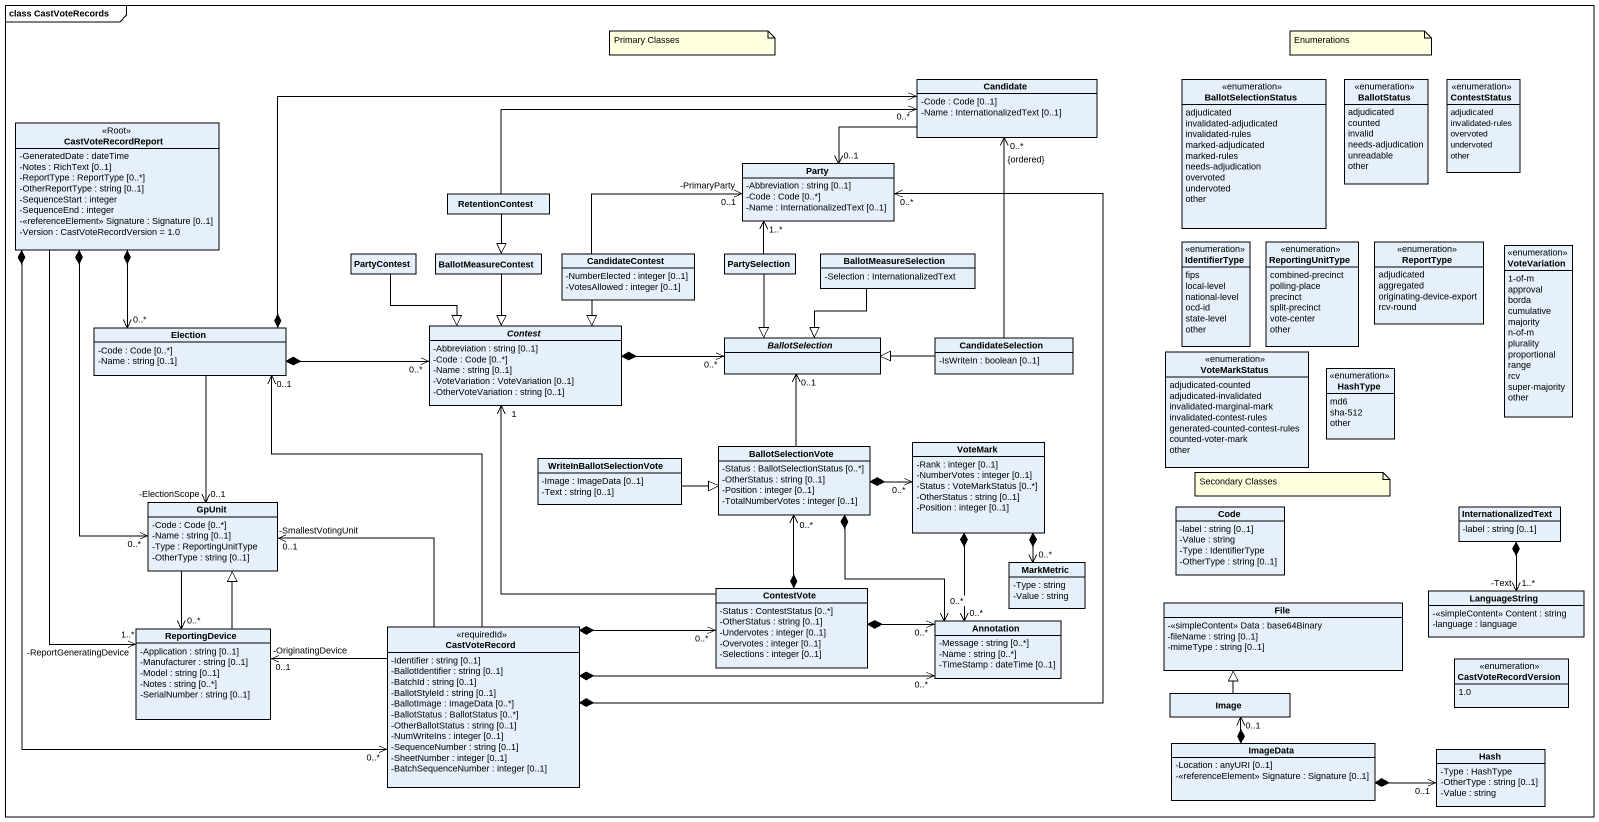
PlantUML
@startuml
mainframe class CastVoteRecords
hide circle
hide empty members
skinparam classAttributeIconSize 0
class Candidate {
  -Code : Code [0..1]
  -Name : InternationalizedText [0..1]
}
enum BallotSelectionStatus {
  adjudicated
  invalidated-adjudicated
  invalidated-rules
  marked-adjudicated
  marked-rules
  needs-adjudication
  overvoted
  undervoted
  other
}
enum BallotStatus {
  adjudicated
  counted
  invalid
  needs-adjudication
  unreadable
  other
}
enum ContestStatus {
  adjudicated
  invalidated-rules
  overvoted
  undervoted
  other
}
class CastVoteRecordReport <<Root>> {
  -GeneratedDate : dateTime
  -Notes : RichText [0..1]
  -ReportType : ReportType [0..*]
  -OtherReportType : string [0..1]
  -SequenceStart : integer
  -SequenceEnd : integer
  -<<referenceElement>> Signature : Signature [0..1]
  -Version : CastVoteRecordVersion = 1.0
}
class Party {
  -Abbreviation : string [0..1]
  -Code : Code [0..*]
  -Name : InternationalizedText [0..1]
}
class RetentionContest
enum IdentifierType {
  fips
  local-level
  national-level
  ocd-id
  state-level
  other
}
enum ReportingUnitType {
  combined-precinct
  polling-place
  precinct
  split-precinct
  vote-center
  other
}
enum ReportType {
  adjudicated
  aggregated
  originating-device-export
  rcv-round
}
enum VoteVariation {
  1-of-m
  approval
  borda
  cumulative
  majority
  n-of-m
  plurality
  proportional
  range
  rcv
  super-majority
  other
}
class PartyContest
class BallotMeasureContest
class CandidateContest {
  -NumberElected : integer [0..1]
  -VotesAllowed : integer [0..1]
}
class PartySelection
class BallotMeasureSelection {
  -Selection : InternationalizedText
}
class Election {
  -Code : Code [0..*]
  -Name : string [0..1]
}
abstract class Contest {
  -Abbreviation : string [0..1]
  -Code : Code [0..*]
  -Name : string [0..1]
  -VoteVariation : VoteVariation [0..1]
  -OtherVoteVariation : string [0..1]
}
abstract class BallotSelection
class CandidateSelection {
  -IsWriteIn : boolean [0..1]
}
enum VoteMarkStatus {
  adjudicated-counted
  adjudicated-invalidated
  invalidated-marginal-mark
  invalidated-contest-rules
  generated-counted-contest-rules
  counted-voter-mark
  other
}
enum HashType {
  md6
  sha-512
  other
}
class WriteInBallotSelectionVote {
  -Image : ImageData [0..1]
  -Text : string [0..1]
}
class BallotSelectionVote {
  -Status : BallotSelectionStatus [0..*]
  -OtherStatus : string [0..1]
  -Position : integer [0..1]
  -TotalNumberVotes : integer [0..1]
}
class VoteMark {
  -Rank : integer [0..1]
  -NumberVotes : integer [0..1]
  -Status : VoteMarkStatus [0..*]
  -OtherStatus : string [0..1]
  -Position : integer [0..1]
}
class GpUnit {
  -Code : Code [0..*]
  -Name : string [0..1]
  -Type : ReportingUnitType
  -OtherType : string [0..1]
}
class Code {
  -label : string [0..1]
  -Value : string
  -Type : IdentifierType
  -OtherType : string [0..1]
}
class InternationalizedText {
  -label : string [0..1]
}
class ContestVote {
  -Status : ContestStatus [0..*]
  -OtherStatus : string [0..1]
  -Undervotes : integer [0..1]
  -Overvotes : integer [0..1]
  -Selections : integer [0..1]
}
class MarkMetric {
  -Type : string
  -Value : string
}
class LanguageString {
  -<<simpleContent>> Content : string
  -language : language
}
class ReportingDevice {
  -Application : string [0..1]
  -Manufacturer : string [0..1]
  -Model : string [0..1]
  -Notes : string [0..*]
  -SerialNumber : string [0..1]
}
class CastVoteRecord <<requiredId>> {
  -Identifier : string [0..1]
  -BallotIdentifier : string [0..1]
  -BatchId : string [0..1]
  -BallotStyleId : string [0..1]
  -BallotImage : ImageData [0..*]
  -BallotStatus : BallotStatus [0..*]
  -OtherBallotStatus : string [0..1]
  -NumWriteIns : integer [0..1]
  -SequenceNumber : string [0..1]
  -SheetNumber : integer [0..1]
  -BatchSequenceNumber : integer [0..1]
}
class "Annotation" as Annotation_ {
  -Message : string [0..*]
  -Name : string [0..*]
  -TimeStamp : dateTime [0..1]
}
class "File" as File_ {
  -<<simpleContent>> Data : base64Binary
  -fileName : string [0..1]
  -mimeType : string [0..1]
}
enum CastVoteRecordVersion {
  1.0
}
class Image
class ImageData {
  -Location : anyURI [0..1]
  -<<referenceElement>> Signature : Signature [0..1]
}
class Hash {
  -Type : HashType
  -OtherType : string [0..1]
  -Value : string
}
Candidate -left-> "0..1" Party
CastVoteRecordReport *--> "0..*" Election
CastVoteRecordReport *--> "0..*" GpUnit
CastVoteRecordReport --> "-ReportGeneratingDevice\n1..*" ReportingDevice
CastVoteRecordReport *--> "0..*" CastVoteRecord
RetentionContest -right-> Candidate
RetentionContest --|> BallotMeasureContest
PartyContest --|> Contest
BallotMeasureContest --|> Contest
CandidateContest -right-> "-PrimaryParty\n0..1" Party
CandidateContest --|> Contest
PartySelection -up-> "1..*" Party
PartySelection --|> BallotSelection
BallotMeasureSelection --|> BallotSelection
Election *-right-> "0..*" Candidate
Election *-right-> "0..*" Contest
Election --> "-ElectionScope\n0..1" GpUnit
Contest *-right-> "0..*" BallotSelection
CandidateSelection -up-> "0..*\n{ordered}" Candidate
CandidateSelection -left-|> BallotSelection
WriteInBallotSelectionVote -right-|> BallotSelectionVote
BallotSelectionVote -up-> "0..1" BallotSelection
BallotSelectionVote *-right-> "0..*" VoteMark
BallotSelectionVote *--> "0..*" Annotation_
VoteMark *--> "0..*" MarkMetric
VoteMark *--> "0..*" Annotation_
GpUnit --> "0..*" ReportingDevice
InternationalizedText *--> "1..*\n-Text" LanguageString
ContestVote -up-> "1" Contest
ContestVote *-up-> "0..*" BallotSelectionVote
ContestVote *-right-> "0..*" Annotation_
ReportingDevice -up-|> GpUnit
CastVoteRecord *-up-> "0..*" Party
CastVoteRecord -up-> "0..1" Election
CastVoteRecord -up-> "0..1\n-SmallestVotingUnit" GpUnit
CastVoteRecord *-right-> "0..*" ContestVote
CastVoteRecord -left-> "0..1\n-OriginatingDevice" ReportingDevice
CastVoteRecord *-right-> "0..*" Annotation_
Image -up-|> File_
ImageData *-up-> "0..1" Image
ImageData *-right-> "0..1" Hash
note as N1
  Primary Classes
end note
note as N2
  Enumerations
end note
note as N3
  Secondary Classes
end note
@enduml
